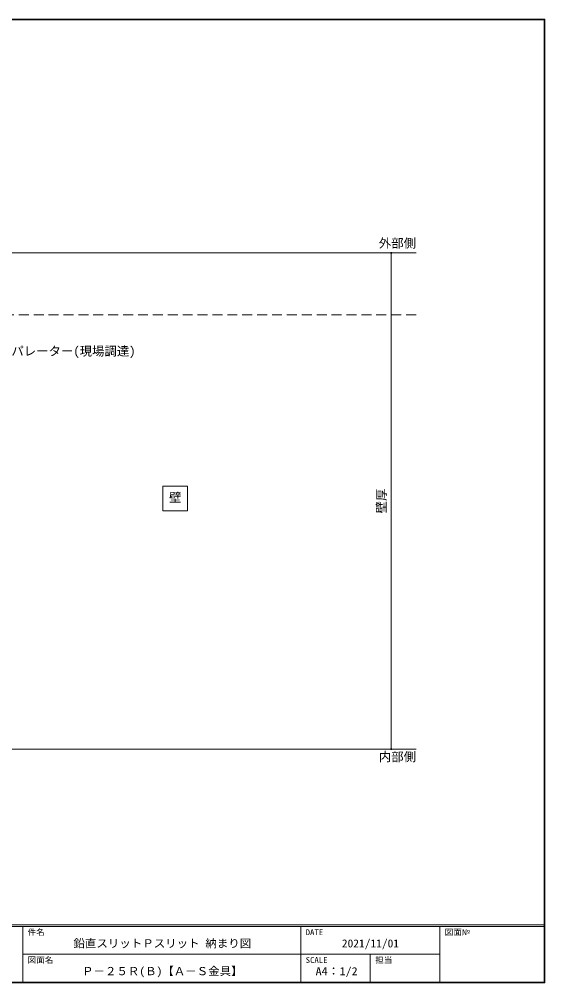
# Model space of a CAD drawing. Units: millimetres, scale not verified. Extents: x -280 to 280, y -194 to 194.
# Drawn here: x 68.6 to 280.3, y -194.2 to 194.2 of the extents above; entities that cross this region are included whole.
import ezdxf
from ezdxf.enums import TextEntityAlignment as Align

# ---------------------------------------------------------------- set-up
doc = ezdxf.new("R2010")
doc.units = ezdxf.units.MM
doc.header["$LTSCALE"] = 2
doc.header["$PDMODE"] = 32
doc.header["$PDSIZE"] = 0.4
doc.linetypes.add('DASHED2', pattern=[3, 2, -1])
doc.layers.add('0-0_', color=7, linetype='Continuous', lineweight=9)
doc.styles.add('ＭＳ ゴシック', font='')
doc.styles.get('ＭＳ ゴシック').set_extended_font_data('MS Gothic')

msp = doc.modelspace()

# ---------------------------------------------------------------- linework, layer by layer
at = {"layer": '0-0_'}
for p, q in [((280.28, -194.18), (280.28, 194.18)), ((-280, 193.9), (280, 193.9)), ((228.45, 100), (-57.55, 100)), ((218.45, 100), (218.45, -100)), ((228.45, -100), (-107.55, -100)), ((280, -170.8), (-280, -170.8)), ((280, -171.5), (-280, -171.5)), ((70, -171.5), (70, -193.9)), ((182, -171.5), (182, -193.9)), ((238, -171.5), (238, -193.9)), ((238, -182.7), (70, -182.7)), ((210, -182.7), (210, -193.9)), ((-280.28, -194.18), (280.28, -194.18))]:
    msp.add_line(p, q, dxfattribs=at)
at = {"layer": '0-0_', "linetype": 'DASHED2'}
msp.add_line((228.45, 75), (-228.45, 75), dxfattribs=at)
at = {"layer": '0-0_'}
for points in [[(280.28, 194.18), (-280.28, 194.18), (-280.28, -194.18)], [(280, 193.9), (280, -193.9), (-280, -193.9)]]:
    msp.add_lwpolyline(points, dxfattribs=at)
msp.add_lwpolyline([(126.441, -4), (136.441, -4), (136.441, 6), (126.441, 6)], close=True, dxfattribs=at)
for p in [(218.45, 100), (218.45, -100)]:
    msp.add_point(p, dxfattribs=at)

# ---------------------------------------------------------------- texts
at = {"layer": '0-0_', "style": 'ＭＳ ゴシック'}
for s, p in [('外部側', (213.45, 101)), ('セパレーター(現場調達)', (60.433, 57.5)), ('壁', (128.941, -1.5)), ('内部側', (213.45, -106))]:
    msp.add_text(s, height=3.666, dxfattribs=at).set_placement(p, align=Align.BOTTOM_LEFT)
msp.add_text('壁厚', height=3.666, rotation=90, dxfattribs=at).set_placement((217.45, -5), align=Align.BOTTOM_LEFT)
for s, width, p in [('件名', 1.05, (72, -175.7)), ('DATE', 1.1, (184, -175.7)), ('図面№', 1.05, (240, -175.7)), ('図面名', 1.05, (72, -186.9)), ('SCALE', 1.1, (184, -186.9)), ('担当', 1.05, (212, -186.9))]:
    msp.add_text(s, height=2.346, dxfattribs=dict(at, width=width)).set_placement(p, align=Align.BOTTOM_LEFT)
at = {"layer": '0-0_', "color": 2, "style": 'ＭＳ ゴシック'}
for s, width, p in [('鉛直スリットＰスリット 納まり図', 1.05, (90.45, -180.91)), ('2021/11/01', 1.05, (198.55, -180.91)), ('Ｐ－２５Ｒ(Ｂ)【Ａ－Ｓ金具】', 1.05, (93.9, -192.11)), ('A4：1/2', 1.1, (188, -192.11))]:
    msp.add_text(s, height=3.226, dxfattribs=dict(at, width=width)).set_placement(p, align=Align.BOTTOM_LEFT)

doc.saveas('drawing.dxf')
